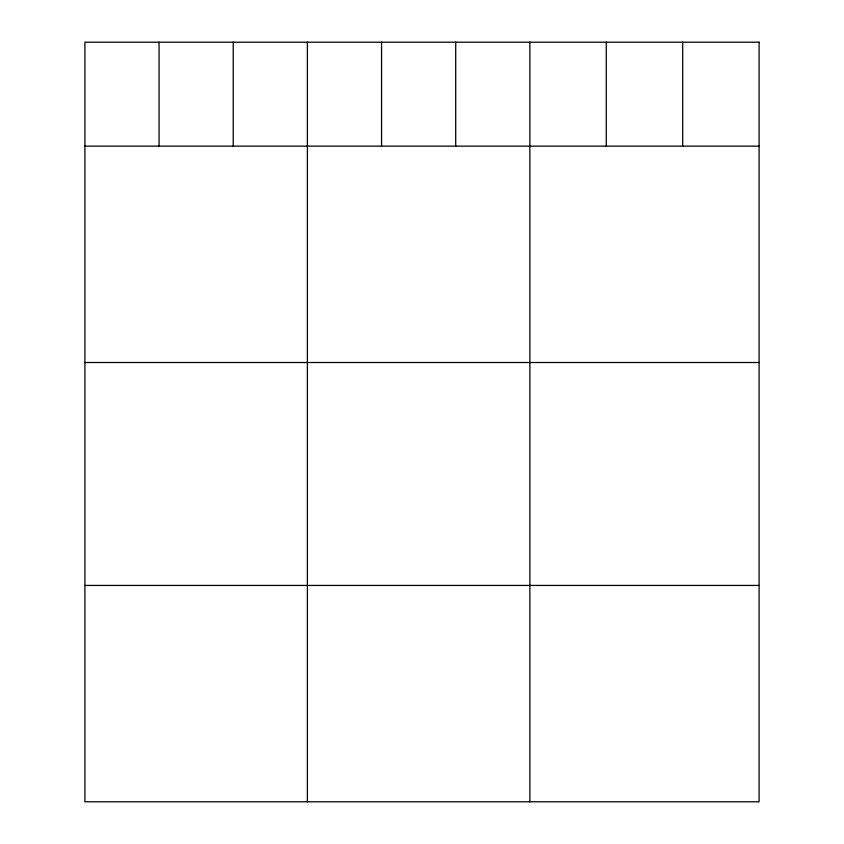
<?xml version="1.0" encoding="UTF-8"?>
<svg xmlns="http://www.w3.org/2000/svg" width="844" height="844" viewBox="0 0 844 844"><rect width="100%" height="100%" fill="white"/><g stroke="black" fill="none" stroke-linecap="round" stroke-linejoin="round"><path stroke-width="1.27" d="M84.906 146.139L759.094 146.139M84.906 362.509L759.094 362.509M84.906 585.43L759.094 585.43M682.69 42.2L682.69 146.139M606.277 42.2L606.277 146.139M529.874 42.2L529.874 801.8M455.707 42.2L455.707 146.139M381.551 42.2L381.551 146.139M307.385 42.2L307.385 801.8M233.229 42.2L233.229 146.139M159.062 42.2L159.062 146.139M759.094 42.2L84.906 42.2L84.906 801.8L759.094 801.8L759.094 42.2"/></g></svg>
